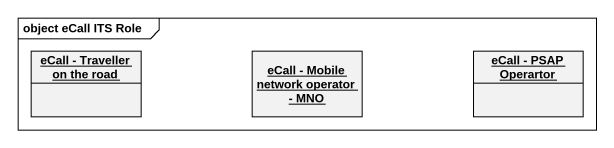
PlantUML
@startuml
mainframe object eCall ITS Role
hide circle
hide empty members
object "eCall - Traveller on the road" as eCall_Traveller_on_the_road
object "eCall - Mobile network operator - MNO" as eCall_Mobile_network
object "eCall - PSAP Operartor" as eCall_PSAP_Operartor
@enduml
